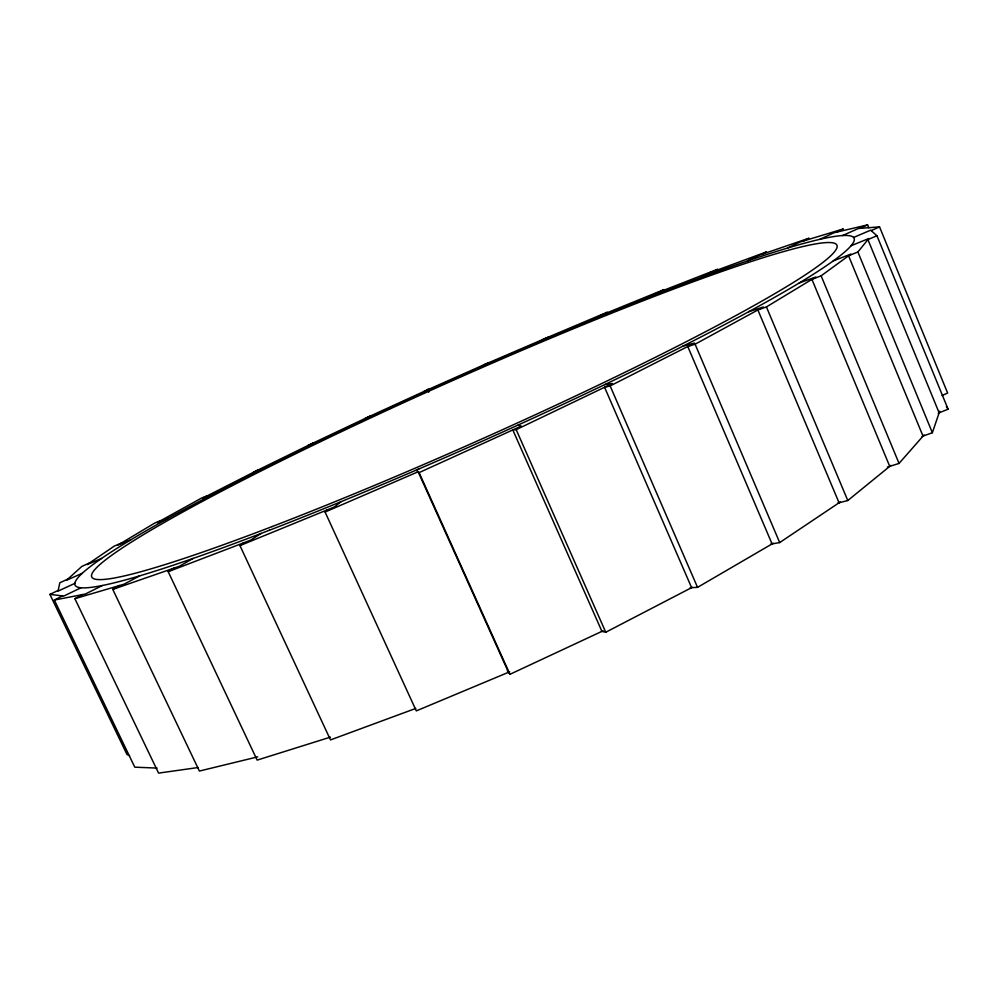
<?xml version="1.0" encoding="UTF-8"?>
<svg xmlns="http://www.w3.org/2000/svg" width="998" height="998" viewBox="0 0 998 998"><rect width="100%" height="100%" fill="white"/><g stroke="black" fill="none" stroke-linecap="round" stroke-linejoin="round"><path stroke-width="1.5" d="M548.089 337.224L483.494 364.969L482.77 366.278M922.102 436.438L932.369 432.72L939.717 411.114M509.666 671.816L416.291 710.888L325.086 512.036L326.571 510.153M923.013 436.114L848.562 255.787L857.893 251.995L868.784 238.51L851.057 245.758M887.397 467.101L899.048 463.421L924.086 434.903M606.135 313.185L607.258 312.187L542.812 339.457L540.118 341.615M837.709 503.142L847.789 500.522L890.977 465.355M340.942 501.732L334.517 506.909L239.944 545.607L330.488 739.917L415.779 708.43M239.944 545.607L243.662 542.825M889.742 466.365L811.923 279.365L821.117 275.835L850.932 254.053L833.28 260.89M770.668 544.172L779.688 542.563L840.353 501.919M661.948 290.979L664.107 289.545L600.996 315.268L596.33 318.262M261.127 533.431L250.635 540.168L168.2 571.679L257.16 760.114L330.463 737.123M168.2 571.679L173.764 568.211M839.056 502.792L757.881 309.966L766.427 306.922L815.853 276.982L799.186 282.995M714.381 271.144L717.599 269.26L657.058 292.888L650.397 296.705M690.217 587.722L697.54 587.36L773.313 543.199M193.113 558.418L179.453 566.24L112.774 589.394L199.388 771.055L257.721 756.858M112.774 589.394L119.71 585.477M772.078 543.922L687.772 346.518L695.095 344.21L763.345 306.972L748.687 311.725M762.085 254.253L766.402 251.933L709.84 272.816L701.17 277.432M139.732 575.834L123.914 584.242L74.875 598.675L158.582 773.113L198.24 767.512M74.875 598.675L82.697 594.559M601.495 631.272L605.749 632.233L692.35 587.261M691.602 587.647L604.576 387.286L610.127 385.927L694.596 343.05L682.969 346.131M803.502 240.98L808.916 238.235L758.006 255.638L747.365 261.002M102.345 585.502L85.379 594.035L54.329 600.048L134.78 767.175L157.098 768.086M54.329 600.048L62.575 595.918M836.835 232.072L843.335 228.941L800.047 242.015L787.484 248.065M81.013 587.772L63.772 596.056L49.9 594.396L126.958 754.438L129.615 755.823M49.9 594.396L58.196 590.417M601.919 631.372L512.81 429.926L516.178 429.639L612.41 383.531L604.751 384.604M429.29 389.02L365.193 418.387L368.374 417.937M507.358 670.768L509.953 674.299L603.104 630.811M860.101 228.355L867.599 224.887L868.784 227.756M67.839 579.09L59.793 582.795L58.046 591.128L74.825 583.381M819.832 239.333L834.191 232.696L867.599 224.887M418.848 468.985L416.291 470.145L419.085 472.603L509.953 674.299M419.085 472.603L521.218 426.109L518.162 425.011M89.483 562.997L81.923 566.365L66.504 580.287L82.273 573.276M842.524 235.553L858.442 228.48L879.537 226.895L947.626 393.05L942.112 395.495M871.167 230.613L879.537 226.895M325.086 512.036L418.137 471.767L508.493 672.303M121.145 543.186L114.221 546.143L87.163 564.581L101.522 558.456M853.577 237.462L870.668 230.176L876.943 235.74L948.1 409.205L938.232 413.184M876.943 235.74L867.923 239.582L939.13 412.823M160.915 520.544L154.727 523.077L118.001 545.07L130.701 539.881M207.097 495.881L201.733 497.977L157.11 522.653L168.001 518.436M258.245 469.858L202.781 498.139L211.788 494.896M313.035 443.062L253.517 472.216L260.59 469.933M370.383 415.966L308.033 445.47L313.16 444.11M488.82 362.636L423.988 391.416L425.223 391.865M946.354 406.71L948.1 409.205M427.493 389.357L428.753 392.177M516.178 429.639L605.749 632.233M610.127 385.927L697.54 587.36M695.095 344.21L779.688 542.563M766.427 306.922L847.789 500.522M821.117 275.835L899.048 463.421M857.893 251.995L932.369 432.72M272.117 526.57A407.87 32.622 -24 0 0 837.097 247.017A407.87 32.622 -24 0 0 283.706 459.654A407.87 32.622 -24 0 0 272.117 526.57M269.398 530.25A426.383 34.169 -24 0 0 854.338 239.495A426.383 34.169 -24 0 0 269.971 465.255A426.383 34.169 -24 0 0 269.398 530.25"/></g></svg>
